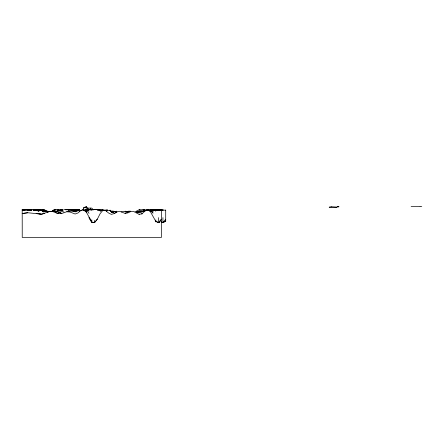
<?xml version="1.0" encoding="UTF-8"?>
<svg xmlns="http://www.w3.org/2000/svg" width="444" height="444" viewBox="0 0 444 444"><rect width="100%" height="100%" fill="white"/><g stroke="black" fill="none" stroke-linecap="round" stroke-linejoin="round"><path stroke-width="0.67" d="M106.438 211.233L107.232 209.768L105.561 210.734M143.429 210.179L143.429 209.823L145.66 210.251M92.369 222.533L94.594 222.533L97.38 219.07L100.166 213.592L102.947 210.29L102.947 209.768L100.166 211.377M27.767 212.748L22.2 213.503L27.767 212.748L41.692 214.169L50.044 211.355L52.83 211.616L58.397 213.57L61.183 213.692L66.75 211.727L69.536 211.827L75.103 214.008L77.889 213.009L80.675 210.661L83.455 209.535L86.241 211.916L91.814 222.094L94.594 222.533L97.38 219.07M165.706 219.247L162.92 222.533L161.25 222.533M141.93 213.78L144.716 211.338L147.502 209.679L150.283 211.483L155.855 221.478L158.636 222.533L159.751 222.067M37.795 210.722L38.906 209.973M42.08 210.722L43.19 209.973M71.207 210.301L72.322 209.551L75.103 211.05L72.322 209.496L72.322 210.367L70.091 209.973M75.491 210.301L76.607 209.551L79.387 211.05L76.607 209.496L76.607 210.367L75.491 210.173M68.42 210.195L69.536 209.463L72.322 210.367M37.795 210.822L38.906 210.134L37.235 210.534M42.08 210.822L43.19 210.134L40.965 210.672M73.993 210.195L75.103 209.513L75.103 210.029L73.432 210.112M77.717 210.539L79.387 209.513L79.387 210.029L77.717 210.112M102.947 210.29L105.733 210.661L108.519 212.97L111.3 214.363L114.086 213.614L116.872 211.932L119.658 211.272L125.225 213.47L128.011 212.837L130.791 211.555L133.577 211.477L139.144 214.363L141.93 213.78M114.086 213.614L116.872 211.932M150.671 210.345L151.787 209.679L151.787 210.179M160.306 221.606L158.636 222.533L157.526 222.533M165.706 220.984L162.92 222.533L161.25 221.895M141.375 210.251L139.144 209.823L136.364 211.133M84.571 210.24L86.241 209.49L89.028 209.585L91.814 210.328M89.028 209.912L86.241 206.565L83.455 207.803L83.455 209.995M80.675 210.661L83.455 209.535M75.103 211.849L77.889 210.856M55.611 209.535L52.83 210.523L55.611 209.535L59.513 210.223M150.843 210.434L153.069 209.718L158.636 210.129M155.683 210.251L157.354 209.718L162.92 210.129M36.68 210.306L38.906 209.601L38.906 210.539L37.235 210.7M40.965 210.306L43.19 209.601L45.976 210.667L43.19 209.696L39.294 209.868M46.148 211.527L47.258 211.189M47.258 212.177L50.044 211.355L55.611 211.333L52.83 211.477M149.173 210.167L150.283 209.84L153.069 211.172L153.069 209.718L158.636 210.073M57.282 210.234L58.397 209.918L61.183 210.145M61.566 210.234L62.682 209.918L60.456 210.112M22.755 210.284L24.986 209.673L31.668 210.24M27.04 210.284L29.271 209.673L31.496 209.784M44.478 213.42L41.692 214.169L36.125 213.575M87.912 209.779L94.594 209.413L102.947 210.401M92.197 209.779L98.879 209.413L107.232 210.401M55.611 209.618L52.83 210.611M83.455 208.042L86.241 207.304M157.526 210.301L160.861 210.24M161.81 210.301L162.92 210.034M121.157 211.932L123.943 211.272L125.053 211.644M73.432 209.907L75.103 209.513M77.717 209.907L79.387 209.513M150.843 210.478L153.069 209.957L155.855 210.994L153.069 209.718L147.502 210.112M156.238 210.217L157.354 209.718L162.92 210.073M56.172 211.566L58.397 211.044L61.183 211.205L63.969 211.988M87.912 209.846L89.028 209.585M92.197 209.846L93.312 209.585L90.526 209.679M157.526 210.217L154.74 210.179L155.855 209.968M161.81 210.217L159.024 210.179L160.14 209.968M144.716 211.405L139.705 211.999L144.716 211.283M102.947 209.94L100.166 210.523L97.38 210.24M105.561 210.29L107.232 209.94M83.455 210.245L86.241 209.679L89.028 211L86.241 209.49L86.241 212.571M129.509 211.211L126.723 211.444M65.64 209.857L69.536 209.463L69.536 209.873M114.474 211.599L116.7 211.549M23.316 210.245L24.986 209.962L26.096 210.245M27.6 210.245L29.271 209.962L27.04 209.929M153.624 210.295L155.855 209.923M160.14 209.923L154.568 210.001L157.354 209.995M60.068 210.212L63.409 210.079M44.478 211.488L47.258 211.222L47.258 211.522L44.478 211.516L47.258 211.139M45.588 211.527L47.258 211.277L44.478 211.555M33.339 210.212L38.906 209.701M39.294 209.973L40.41 209.812M29.437 210.234L30.553 210.073M33.722 210.234L35.953 210.24M148.612 210.506L150.283 210.273L153.069 213.114L150.283 209.84L150.283 211.699M52.83 211.566L55.611 211.205L61.183 213.176M70.651 209.801L72.322 209.601L70.091 209.812M74.936 209.801L76.607 209.601L74.376 209.812M27.767 210.018L32.223 209.801M33.722 209.823L36.508 209.801M110.573 211.272L112.804 211.028L115.029 211.572M28.327 210.262L31.668 209.94M33.722 210.14L35.953 209.94M130.791 211.205L128.011 211.283L130.236 211.588L125.225 211.294L127.45 211.605L125.225 211.211M116.872 211.2L111.3 212.182L114.086 211.627L111.3 211.855L114.086 211.938L111.3 211.71M141.93 211.511L139.144 211.788L141.93 211.81L136.364 211.971L141.375 211.588M41.52 210.7L43.19 210.539L43.19 209.601M33.339 210.029L36.125 209.768M27.767 210.079L33.339 209.679L36.125 210.395M33.722 209.945L37.623 209.679M71.034 209.651L73.821 209.463L76.607 210.367M69.536 211.255L72.322 211.078M22.2 209.879L27.767 209.818L29.998 210.212M28.71 209.968L27.04 209.829L30.941 209.79M63.969 209.551L66.75 209.44L69.536 210.162L66.75 209.651M68.254 209.551L72.15 209.729M139.144 209.973L144.716 209.99M143.429 209.973L149.001 209.99M135.076 211.555L136.746 211.511M58.397 210.251L61.183 210.173M33.339 209.934L36.125 209.907L38.906 211.233L36.125 209.907M39.294 209.918L40.41 209.907L43.19 211.233L40.41 209.907M150.283 210.012L153.069 209.995M337.229 206.565L338.889 206.565M411.122 206.565L419.924 206.565M420.129 206.565L421.783 206.565M337.229 206.887L338.889 206.887M87.54 208.103L91.808 208.103L93.312 209.912M153.069 209.957L150.283 209.94L153.069 211.172M154.568 209.94L157.354 209.957M56.727 210.117L58.397 209.918M22.2 209.923L24.986 209.962M150.283 210.273L147.502 210.179L147.502 209.679M66.75 211.727L69.536 211.827M73.432 211.316L76.218 211.799M27.04 209.851L29.271 209.979M161.422 209.862L161.422 237.435L22.233 237.435L22.2 209.784L24.986 209.979M136.364 211.522L139.144 211.705L136.364 211.755L139.144 212.049L136.364 211.683M113.531 212.004L111.86 211.888L112.97 212.016M22.2 209.784L24.426 209.968M33.722 209.968L34.837 210.073M22.2 210.123L23.316 210.24M125.225 211.888L128.011 212.199L125.225 211.76M84.016 210.312L86.241 210.573L83.455 210.167M111.3 211.405L114.086 211.771M107.232 210.29L110.018 210.661L110.945 211.427M76.607 209.64L78.277 209.862M72.322 209.64L74.548 209.934M146.215 209.868L149.001 210.245M141.93 209.868L144.716 210.245M165.706 210.339L162.92 209.923L162.92 210.417M160.867 210.256L158.636 209.923L158.636 210.417M111.86 211.805L113.531 212.049M40.41 210.068L43.19 210.539M36.125 210.068L38.906 210.539M76.607 209.496L79.387 210.029M72.322 209.496L75.103 210.029M62.682 210.167L59.896 209.618M136.364 211.782L137.474 212.043M38.906 213.758L40.576 214.18M43.917 211.877L42.247 211.433L43.917 211.921M43.19 209.696L45.976 210.428L47.369 211.716M148.057 210.345L150.283 211M55.611 212.682L58.397 213.57M75.103 211.61L72.322 210.717L72.322 211.255M155.855 221.473L158.636 222.533L161.422 219.253L158.636 222.533L158.636 217.632M84.016 210.473L86.241 211.699M111.871 211.766L110.018 210.101L110.018 210.661M86.241 209.679L89.028 213.325M89.028 217.843L91.464 221.945M89.028 217.249L91.814 222.094M165.706 209.862L165.706 221.367L162.92 222.533L162.92 217.632M155.855 219.935L155.855 221.883M141.93 213.658L141.93 214.097M139.144 209.823L139.144 210.179M139.144 214.025L139.144 214.363M125.225 213.142L125.225 213.475M105.733 210.101L105.733 210.661M94.594 220.385L94.594 222.533M91.814 219.791L91.814 222.533M90.526 208.103L90.526 209.291M87.74 208.103L87.74 208.741M86.241 206.565L86.241 209.291M73.821 209.463L73.821 209.873M51.543 211.244L51.543 211.522M55.611 211.161L52.83 211.683L55.611 211.205M331.28 206.887L329.154 207.198L337.024 207.198L331.28 206.887M55.056 210.084L52.83 210.356L55.056 210.079M61.183 213.264L58.397 212.149L61.183 213.264"/></g></svg>
